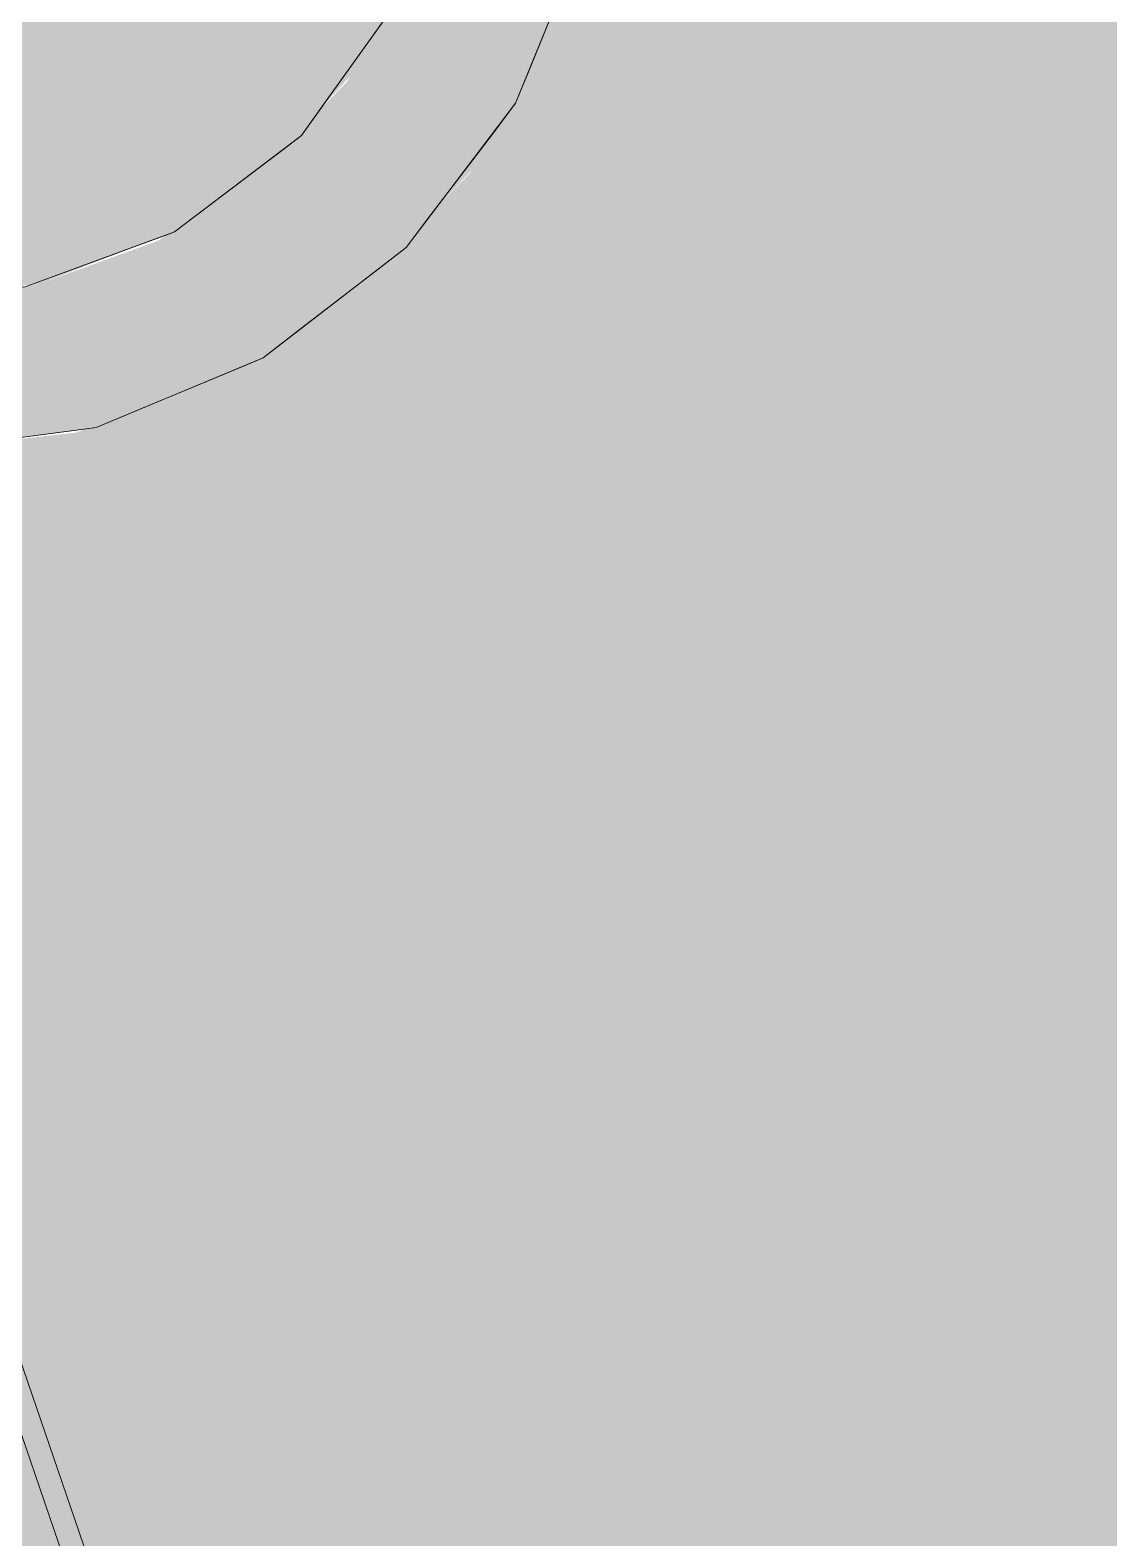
# Model space of a CAD drawing. Header units: millimetres. Extents: x 63432 to 177405, y -1987 to 27578.
# Drawn here: x 163077 to 163166.4, y 8736.7 to 8861.7 of the extents above; entities that cross this region are included whole.
import ezdxf

# ---------------------------------------------------------------- set-up
doc = ezdxf.new("R2010")
doc.units = ezdxf.units.MM
doc.layers.add('A-WALL-PATT', color=7, linetype='Continuous', lineweight=9)
for name, color, linetype, lineweight, true_color in [('I-FURN-16', 7, 'Continuous', 9, 0xd1b79e), ('I-FURN-20', 7, 'Continuous', 9, 0x3a3a3a), ('I-FURN-21', 7, 'Continuous', 9, 0x666666), ('I-FURN-26', 7, 'Continuous', 9, 0x2d2d2d), ('I-FURN-30', 7, 'Continuous', 9, 0x4c4c4c), ('I-FURN-6', 7, 'Continuous', 9, 0xc0c0c0), ('I-FURN-61', 7, 'Continuous', 9, 0xcabbac), ('I-FURN-62', 7, 'Continuous', 9, 0x8b8b8b)]:
    doc.layers.add(name, color=color, linetype=linetype, lineweight=lineweight, true_color=true_color)
doc.layers.add('I-FURN-17', color=7, linetype='Continuous', lineweight=9, true_color=0x111111, transparency=0.7)

# ---------------------------------------------------------------- blocks, each defined once
blk = doc.blocks.new('Chair - Tablet Arm - Chair - Tablet Arm-V78-Развертка 3_12-6')
at = {"layer": 'I-FURN-17'}
h = blk.add_hatch(color=256, dxfattribs=at)
h.paths.add_polyline_path([(-80976.84, 8450), (-80976.13, 8450), (-81105.32, 8826.8), (-81107.36, 8826.8), (-81105.68, 8821.55), (-81102.3, 8812.13), (-80978.14, 8450)])
h.paths.add_polyline_path([(-81115.98, 8832.45), (-81112.16, 8836.17), (-81112.04, 8837.11), (-81112.19, 8838.41), (-81113.12, 8839.5), (-81120.4, 8839.5), (-81121.07, 8837.61), (-81121.21, 8835.21), (-81120.58, 8832.79), (-81119.64, 8832.66), (-81116.91, 8832.5)])
h.paths.add_polyline_path([(-81127.46, 8852.2), (-81114.03, 8852.2), (-81175.23, 9030.68), (-81187.24, 9026.56), (-81127.52, 8852.37)])
for points in [[(-81088.04, 8826.8), (-81073.91, 8828.69), (-81062.39, 8832.88), (-81051.31, 8840.17), (-81042.06, 8850.07), (-81035.56, 8861.31), (-81031.76, 8874.03), (-81044.3, 8876.12), (-81047.23, 8866.34), (-81052.39, 8857.41), (-81060.31, 8849.35), (-81068.09, 8844.23), (-81077.79, 8840.7), (-81080.3, 8840.25), (-81080.3, 8839.5), (-81088.04, 8839.31), (-81088.04, 8827.25)], [(-80989.56, 8450), (-80978.14, 8450), (-81103.66, 8816.09), (-81113.84, 8812.48), (-80999.66, 8479.45)]]:
    blk.add_hatch(color=256, dxfattribs=at).paths.add_polyline_path(points)
at = {"layer": 'I-FURN-20'}
for p, q in [((-81037.33, 8858.25), (-81034.12, 8866.13)), ((-81045.37, 8846.46), (-81040.25, 8853.19)), ((-81064.86, 8846.35), (-81066.68, 8844.97)), ((-81066.68, 8844.97), (-81067.32, 8844.73)), ((-81056.23, 8836.93), (-81049.34, 8842.25)), ((-81069.63, 8830.25), (-81060.82, 8833.91)), ((-81088.04, 8826.8), (-81073.98, 8828.66))]:
    blk.add_line(p, q, dxfattribs=at)
at = {"layer": 'I-FURN-20', "flags": 128}
blk.add_lwpolyline([(-81054.88, 8854.76), (-81056.17, 8852.97), (-81057.61, 8851.87)], dxfattribs=at)
at = {"layer": 'I-FURN-21'}
blk.add_line((-80971.75, 8437.22), (-81105.33, 8826.83), dxfattribs=at)
at = {"layer": 'I-FURN-26'}
for p, q in [((-81037.33, 8858.25), (-81034.12, 8866.13)), ((-81045.37, 8846.46), (-81040.25, 8853.19)), ((-81056.23, 8836.93), (-81049.34, 8842.25)), ((-81069.63, 8830.25), (-81060.82, 8833.91)), ((-81088.04, 8826.8), (-81073.98, 8828.66)), ((-80973.76, 8437.22), (-81103.66, 8816.09))]:
    blk.add_line(p, q, dxfattribs=at)
at = {"layer": 'I-FURN-26', "flags": 128}
for points in [[(-81054.88, 8854.76), (-81056.17, 8852.97), (-81057.61, 8851.87)], [(-81064.86, 8846.35), (-81066.68, 8844.97), (-81067.32, 8844.73)]]:
    blk.add_lwpolyline(points, dxfattribs=at)
at = {"layer": 'I-FURN-6'}
for p, q in [((-81049.91, 8861.69), (-81054.88, 8854.76)), ((-81049.91, 8861.69), (-81054.88, 8854.76)), ((-81057.61, 8851.87), (-81064.86, 8846.35)), ((-81057.61, 8851.87), (-81064.86, 8846.35)), ((-81067.32, 8844.73), (-81078.54, 8840.61)), ((-81067.32, 8844.73), (-81078.54, 8840.61))]:
    blk.add_line(p, q, dxfattribs=at)
at = {"layer": 'I-FURN-6', "flags": 128}
for points in [[(-81040.25, 8853.19), (-81038.4, 8855.63), (-81037.33, 8858.25)], [(-81040.25, 8853.19), (-81038.4, 8855.63), (-81037.33, 8858.25)], [(-81049.34, 8842.25), (-81047.47, 8843.69), (-81045.37, 8846.46)], [(-81049.34, 8842.25), (-81047.47, 8843.69), (-81045.37, 8846.46)], [(-81060.82, 8833.91), (-81059.34, 8834.53), (-81056.23, 8836.93)], [(-81060.82, 8833.91), (-81059.34, 8834.53), (-81056.23, 8836.93)], [(-81073.98, 8828.66), (-81073.18, 8828.77), (-81069.63, 8830.25)], [(-81073.98, 8828.66), (-81073.18, 8828.77), (-81069.63, 8830.25)]]:
    blk.add_lwpolyline(points, dxfattribs=at)
blk = doc.blocks.new('Chair - Tablet Arm - Chair - Tablet Arm-V81-Развертка 3_12-6')
at = {"layer": 'I-FURN-21'}
for p, q in [((-81037.33, 8858.25), (-81034.12, 8866.13)), ((-81045.37, 8846.46), (-81040.25, 8853.19)), ((-81064.86, 8846.35), (-81066.68, 8844.97)), ((-81066.68, 8844.97), (-81067.32, 8844.73)), ((-81056.23, 8836.93), (-81049.34, 8842.25)), ((-81069.63, 8830.25), (-81060.82, 8833.91)), ((-81088.04, 8826.8), (-81073.98, 8828.66))]:
    blk.add_line(p, q, dxfattribs=at)
at = {"layer": 'I-FURN-21', "flags": 128}
blk.add_lwpolyline([(-81054.88, 8854.76), (-81056.17, 8852.97), (-81057.61, 8851.87)], dxfattribs=at)
at = {"layer": 'I-FURN-30'}
for p, q in [((-81037.33, 8858.25), (-81034.12, 8866.13)), ((-81045.37, 8846.46), (-81040.25, 8853.19)), ((-81056.23, 8836.93), (-81049.34, 8842.25)), ((-81069.63, 8830.25), (-81060.82, 8833.91)), ((-81088.04, 8826.8), (-81073.98, 8828.66)), ((-80973.76, 8437.22), (-81103.66, 8816.09))]:
    blk.add_line(p, q, dxfattribs=at)
at = {"layer": 'I-FURN-30', "flags": 128}
for points in [[(-81054.88, 8854.76), (-81056.17, 8852.97), (-81057.61, 8851.87)], [(-81064.86, 8846.35), (-81066.68, 8844.97), (-81067.32, 8844.73)]]:
    blk.add_lwpolyline(points, dxfattribs=at)
at = {"layer": 'I-FURN-6'}
for p, q in [((-81049.91, 8861.69), (-81054.88, 8854.76)), ((-81049.91, 8861.69), (-81054.88, 8854.76)), ((-81057.61, 8851.87), (-81064.86, 8846.35)), ((-81057.61, 8851.87), (-81064.86, 8846.35)), ((-81067.32, 8844.73), (-81078.54, 8840.61)), ((-81067.32, 8844.73), (-81078.54, 8840.61))]:
    blk.add_line(p, q, dxfattribs=at)
at = {"layer": 'I-FURN-6', "flags": 128}
for points in [[(-81040.25, 8853.19), (-81038.4, 8855.63), (-81037.33, 8858.25)], [(-81040.25, 8853.19), (-81038.4, 8855.63), (-81037.33, 8858.25)], [(-81049.34, 8842.25), (-81047.47, 8843.69), (-81045.37, 8846.46)], [(-81049.34, 8842.25), (-81047.47, 8843.69), (-81045.37, 8846.46)], [(-81060.82, 8833.91), (-81059.34, 8834.53), (-81056.23, 8836.93)], [(-81060.82, 8833.91), (-81059.34, 8834.53), (-81056.23, 8836.93)], [(-81073.98, 8828.66), (-81073.18, 8828.77), (-81069.63, 8830.25)], [(-81073.98, 8828.66), (-81073.18, 8828.77), (-81069.63, 8830.25)]]:
    blk.add_lwpolyline(points, dxfattribs=at)
at = {"layer": 'I-FURN-62'}
blk.add_line((-80971.75, 8437.22), (-81105.33, 8826.83), dxfattribs=at)
blk = doc.blocks.new('Chair - Tablet Arm - Chair - Tablet Arm-V88-Развертка 3_12-6')
at = {"layer": 'I-FURN-6'}
for p, q in [((-80971.69, 8437.05), (-81175.23, 9030.68)), ((-81049.91, 8861.69), (-81054.88, 8854.76)), ((-81057.61, 8851.87), (-81064.86, 8846.35)), ((-81067.32, 8844.73), (-81078.54, 8840.61))]:
    blk.add_line(p, q, dxfattribs=at)
at = {"layer": 'I-FURN-6', "flags": 128}
for points in [[(-81044.27, 8876.23), (-81048.47, 8863.71), (-81056.17, 8852.97), (-81066.68, 8844.97), (-81079.08, 8840.41), (-81080.3, 8840.29)], [(-81088.04, 8826.8), (-81073.18, 8828.77), (-81059.34, 8834.53), (-81047.47, 8843.69), (-81038.4, 8855.63), (-81032.74, 8869.51), (-81031.76, 8874.03)], [(-81040.25, 8853.19), (-81038.4, 8855.63), (-81037.33, 8858.25)], [(-81049.34, 8842.25), (-81047.47, 8843.69), (-81045.37, 8846.46)], [(-81060.82, 8833.91), (-81059.34, 8834.53), (-81056.23, 8836.93)], [(-81073.98, 8828.66), (-81073.18, 8828.77), (-81069.63, 8830.25)]]:
    blk.add_lwpolyline(points, dxfattribs=at)
at = {"layer": 'I-FURN-62'}
for p, q in [((-81037.33, 8858.25), (-81034.12, 8866.13)), ((-81045.37, 8846.46), (-81040.25, 8853.19)), ((-81056.23, 8836.93), (-81049.34, 8842.25)), ((-81069.63, 8830.25), (-81060.82, 8833.91)), ((-81088.04, 8826.8), (-81073.98, 8828.66)), ((-80973.7, 8437.05), (-81103.66, 8816.09))]:
    blk.add_line(p, q, dxfattribs=at)
at = {"layer": 'I-FURN-62', "flags": 128}
for points in [[(-81048.08, 8864.87), (-81048.47, 8863.71), (-81049.91, 8861.69)], [(-81054.88, 8854.76), (-81056.17, 8852.97), (-81057.61, 8851.87)], [(-81064.86, 8846.35), (-81066.68, 8844.97), (-81067.32, 8844.73)]]:
    blk.add_lwpolyline(points, dxfattribs=at)

msp = doc.modelspace()

# ---------------------------------------------------------------- hatches: boundary and pattern name
at = {"layer": 'A-WALL-PATT'}
h = msp.add_hatch(color=256, dxfattribs=at)
h.paths.add_polyline_path([(160606.62, 8450), (161691.75, 8450), (161825.3, 8839.5), (161732.42, 8839.5), (161732.42, 8852.2), (161829.65, 8852.2), (161893.84, 9039.44), (161693.89, 9039.44), (161693.89, 9052.14), (161950.36, 9052.14), (161960.05, 9050.62), (161968.81, 9046.22), (161975.82, 9039.36), (161980.94, 9029.08), (162041.59, 8852.2), (162075.32, 8852.2), (162075.32, 8840.4), (162077.83, 8840.7), (162088.49, 8844.86), (162096.15, 8849.9), (162103.52, 8857.9), (162108.39, 8866.34), (162111.35, 8876.23), (162126.46, 8961.89), (162120.2, 8962.99), (162158.25, 9178.77), (162164.45, 9177.38), (162151.27, 9102.62), (162163.78, 9100.42), (162123.24, 8871.96), (162120.05, 8861.31), (162113.42, 8849.82), (162103.51, 8839.64), (162093.23, 8832.88), (162080.76, 8828.34), (162067.58, 8826.8), (162050.29, 8826.8), (162179.65, 8450), (162691.75, 8450), (162825.3, 8839.5), (162732.42, 8839.5), (162732.42, 8852.2), (162829.65, 8852.2), (162893.84, 9039.44), (162693.89, 9039.44), (162693.89, 9052.14), (162950.36, 9052.14), (162960.05, 9050.62), (162968.81, 9046.22), (162975.82, 9039.36), (162980.94, 9029.08), (163041.59, 8852.2), (163075.32, 8852.2), (163075.32, 8840.4), (163077.83, 8840.7), (163088.49, 8844.86), (163096.15, 8849.9), (163103.52, 8857.9), (163108.39, 8866.34), (163111.35, 8876.23), (163126.46, 8961.89), (163120.2, 8962.99), (163158.25, 9178.77), (163164.45, 9177.38), (163151.27, 9102.62), (163163.78, 9100.42), (163123.24, 8871.96), (163120.05, 8861.31), (163113.42, 8849.82), (163103.52, 8839.65), (163093.23, 8832.88), (163080.76, 8828.34), (163067.25, 8826.8), (163050.29, 8826.8), (163179.65, 8450), (163691.75, 8450), (163825.3, 8839.5), (163732.42, 8839.5), (163732.42, 8852.2), (163829.65, 8852.2), (163893.84, 9039.44), (163693.89, 9039.44), (163693.89, 9052.14), (163950.36, 9052.14), (163960.05, 9050.62), (163968.81, 9046.22), (163975.82, 9039.36), (163980.94, 9029.08), (164041.59, 8852.2), (164075.32, 8852.2), (164075.32, 8840.4), (164077.83, 8840.7), (164088.49, 8844.86), (164096.15, 8849.9), (164103.52, 8857.9), (164108.39, 8866.34), (164111.35, 8876.23), (164126.46, 8961.89), (164120.2, 8962.99), (164158.25, 9178.77), (164164.45, 9177.38), (164151.27, 9102.62), (164163.78, 9100.42), (164123.24, 8871.96), (164120.05, 8861.31), (164113.42, 8849.82), (164103.51, 8839.64), (164093.23, 8832.88), (164080.76, 8828.34), (164067.58, 8826.8), (164050.29, 8826.8), (164179.65, 8450), (164234.62, 8450), (164234.62, 13150), (160606.62, 13150), (160606.62, 9070.66)])
h.paths.add_polyline_path([(161707.19, 8450), (162164.05, 8450), (162034.71, 8826.8), (161836.27, 8826.54), (161831.65, 8813.23), (161830.86, 8810.7), (161717.28, 8479.45)])
h.paths.add_polyline_path([(162928.8, 8450), (163164.05, 8450), (163034.71, 8826.8), (162836.27, 8826.54), (162831.65, 8813.23), (162830.86, 8810.7), (162707.19, 8450), (162859.58, 8450)])
h.paths.add_polyline_path([(164164.05, 8450), (164034.71, 8826.8), (163836.27, 8826.54), (163831.65, 8813.23), (163830.86, 8810.7), (163707.19, 8450), (164140.18, 8450)])
h.paths.add_polyline_path([(161959.7, 8852.2), (162028.16, 8852.2), (161968.23, 9026.77), (161961.43, 9035.89), (161950.36, 9039.44), (161907.27, 9039.44), (161843.08, 8852.2), (161925.09, 8852.2)])
h.paths.add_polyline_path([(163999.12, 8852.2), (164028.16, 8852.2), (163968.23, 9026.77), (163961.43, 9035.89), (163950.36, 9039.44), (163907.27, 9039.44), (163843.08, 8852.2), (163967.13, 8852.2)])
h.paths.add_polyline_path([(163019.77, 8852.2), (163028.16, 8852.2), (162968.23, 9026.77), (162961.43, 9035.89), (162950.36, 9039.44), (162907.27, 9039.44), (162843.08, 8852.2), (163013.98, 8852.2)])
h.paths.add_polyline_path([(162898.99, 9055.4), (162441.44, 9055.4), (162441.44, 9074.45), (163024.52, 9074.45), (163024.52, 9055.4), (162901.4, 9055.4)])
h.paths.add_polyline_path([(161717.42, 9055.4), (161441.44, 9055.4), (161441.44, 9074.45), (162024.52, 9074.45), (162024.52, 9055.4), (161752.03, 9055.4)])
h.paths.add_polyline_path([(164004.01, 9055.4), (163441.44, 9055.4), (163441.44, 9074.45), (164024.52, 9074.45), (164024.52, 9055.4), (164005.47, 9055.4)])

# ---------------------------------------------------------------- block references
at = {"layer": 'I-FURN-16'}
msp.add_blockref('Chair - Tablet Arm - Chair - Tablet Arm-V78-Развертка 3_12-6', (244155.62, 0), dxfattribs=at)
at = {"layer": 'I-FURN-6'}
msp.add_blockref('Chair - Tablet Arm - Chair - Tablet Arm-V88-Развертка 3_12-6', (244155.62, 0), dxfattribs=at)
at = {"layer": 'I-FURN-61'}
msp.add_blockref('Chair - Tablet Arm - Chair - Tablet Arm-V81-Развертка 3_12-6', (244155.62, 0), dxfattribs=at)

doc.saveas('drawing.dxf')
